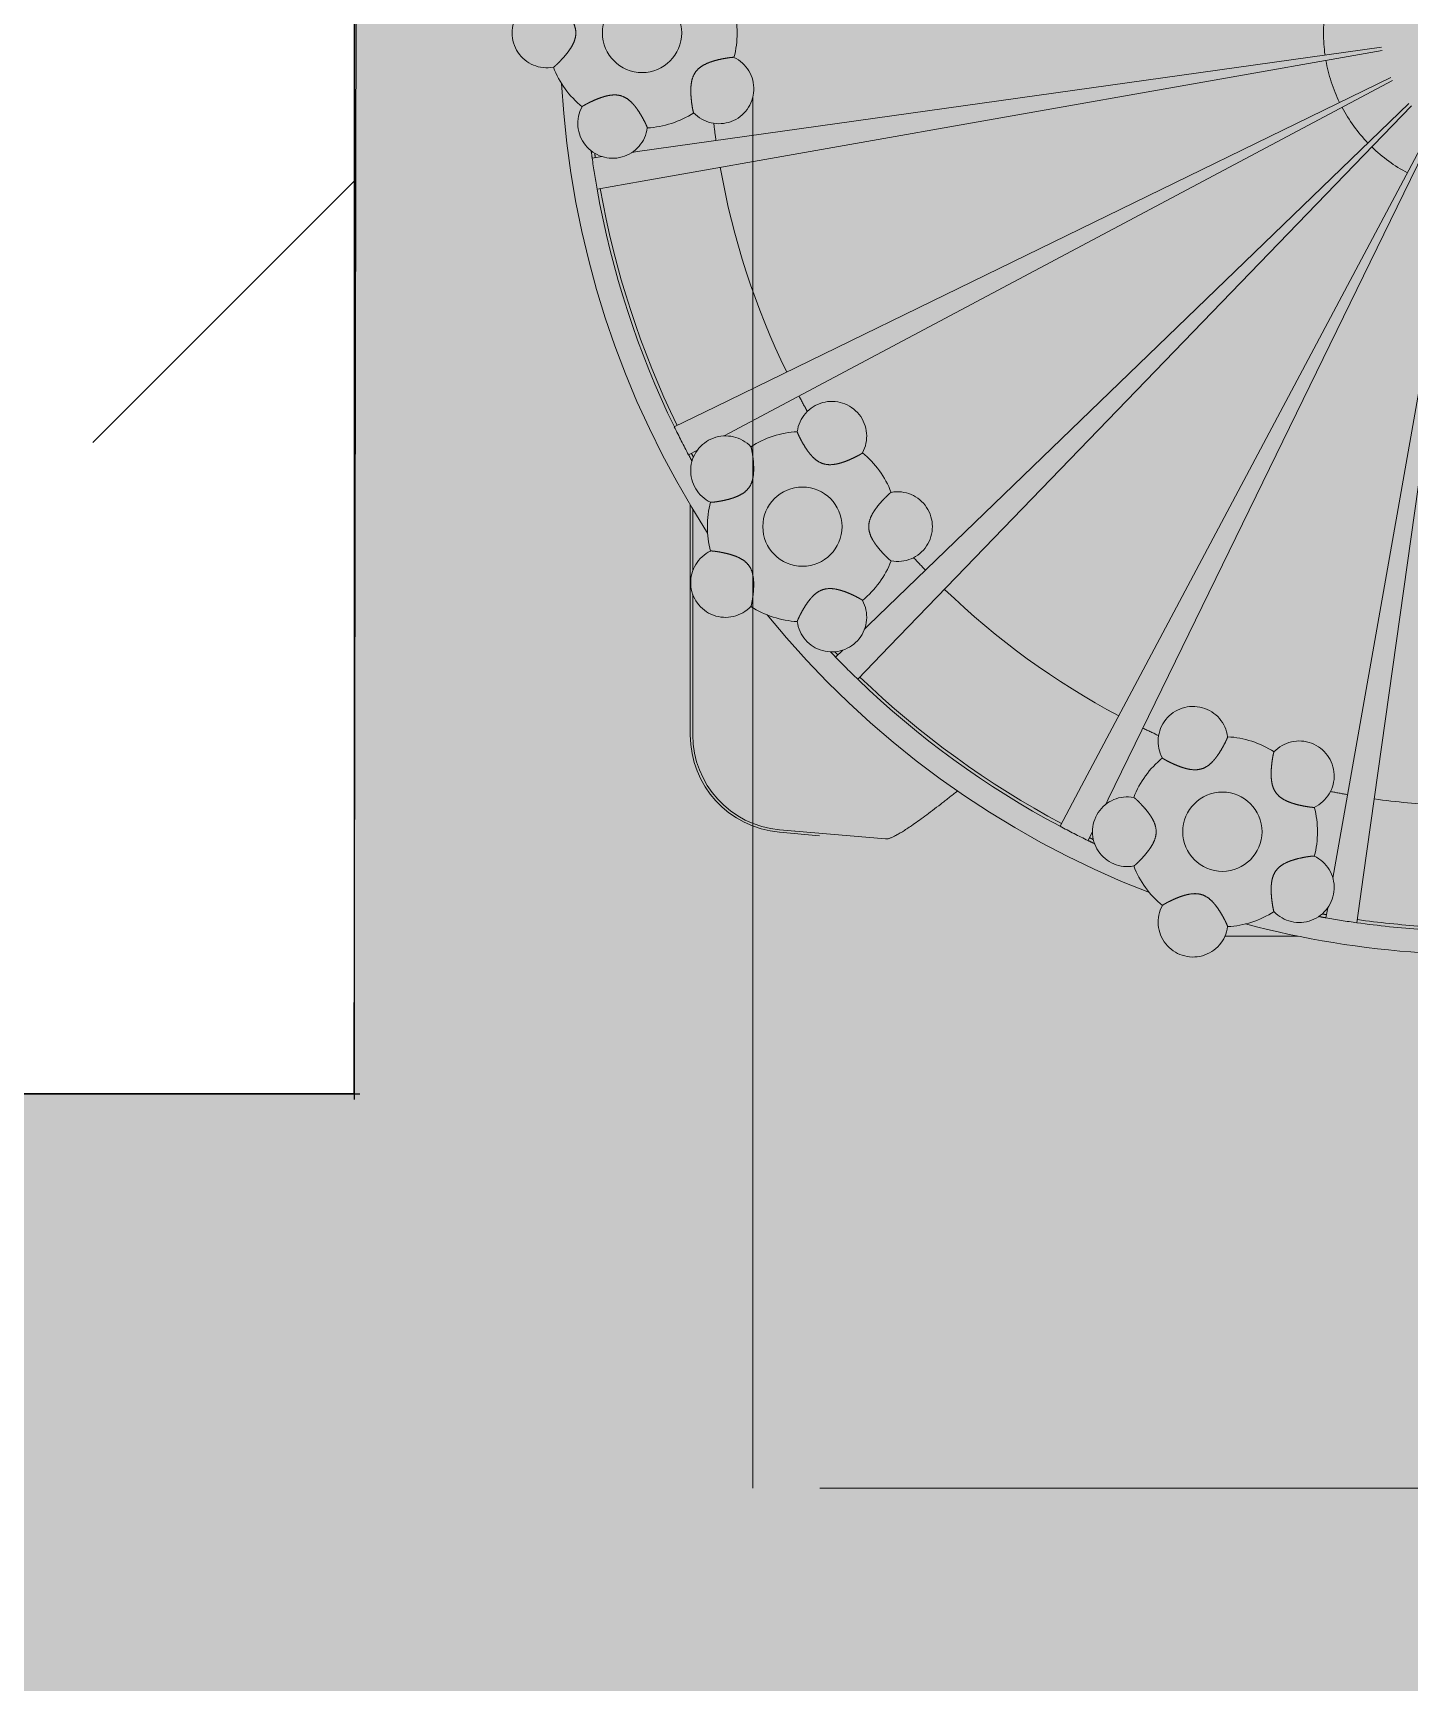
# Model space of a CAD drawing. Header units: centimetres. Extents: x 405564 to 502064, y 46284 to 60634.
# Drawn here: x 484743.97 to 484768.7, y 56721.99 to 56751.63 of the extents above; entities that cross this region are included whole.
import ezdxf

# ---------------------------------------------------------------- set-up
doc = ezdxf.new("R2010")
doc.units = ezdxf.units.CM
for name, pattern in [('( Hidden )', [0.375, 0.25, -0.125]), ('ACAD_ISO07W100', [3, 0, -3]), ('DOT', [0.25, 0, -0.25])]:
    doc.linetypes.add(name, pattern=pattern)
doc.layers.get('0').update_dxf_attribs({"color": 8, "lineweight": 9})
doc.layers.add('0-KRCN-MİMARİ-220526', color=8, linetype='Continuous', lineweight=9)
doc.layers.add('Visible (ISO)', color=8, linetype='Continuous', lineweight=18)
for name, color, linetype in [('AS_DOS_TERAS_UST', 8, 'ACAD_ISO07W100'), ('AS_NOT_MIMARI', 8, 'Continuous'), ('AS_TA_BETONARME', 5, 'Continuous'), ('AS_TA_TARAMA', 8, 'Continuous')]:
    doc.layers.add(name, color=color, linetype=linetype)

# ---------------------------------------------------------------- blocks, each defined once
blk = doc.blocks.new('A$Cdfb98813')
h = blk.add_hatch()
h.set_pattern_fill('ANGLE', color=256, scale=0.3)
h.set_pattern_definition([(0, (182.2423288424616, -979.0145099169895), (0, 2.0955), [1.524, -0.5715]), (90, (182.2423288424616, -979.0145099169895), (-2.0955, 1.28312368380664e-16), [1.524, -0.5715])])
h.paths.add_polyline_path([(1918.017789589707, 199.0009123831187), (1545.017789589707, 199.0009123831187), (1545.017789589707, 300.0000000008076), (1515.017789589707, 300.0000000008076), (1515.017789589707, 199.0009123831187), (238.9791845831787, 199.0009123831187), (238.9791845831787, -429.4996502579452), (238.9791845831787, -658.0145099169895), (1918.017789589707, -658.0145099169895)])
h.paths.add_polyline_path([(268.9791845831787, -429.4996502579452), (268.9791845831787, 169.0009123831187), (1888.017789589707, 169.0009123831187), (1888.017789589707, -628.0145099169895), (268.9791845831787, -628.0145099169895), (268.9791845831787, -453.4996502579452)], flags=16)
h.paths.add_polyline_path([(1888.017789589707, -429.4996502579452), (268.9791845831787, -429.4996502579452), (268.9791845831787, -459.4996502579452), (1888.017789589707, -459.4996502579452)], flags=0)
h = blk.add_hatch()
h.set_pattern_fill('ANGLE', color=256)
h.set_pattern_definition([(0, (-483849.7456947727, -58273.93533842931), (0, 6.985), [5.08, -1.905]), (90, (-483849.7456947727, -58273.93533842931), (-6.985, 4.277078946022131e-16), [5.08, -1.905])])
h.paths.add_polyline_path([(425.1391305222642, -15.04999999962456), (800.1391305222642, -15.04999999960273), (800.1391305222642, -99.99999999962165), (900.0000000002328, -99.99999999962165), (900.1391305222642, -15.04999999960273), (1699.999999999884, -15.04999999960273), (1699.999999999884, -99.99999999962165), (1800.00000013609, -99.999999958236), (1800.139130522264, -15.04999999960273), (2235.139130522264, -15.04999999962456), (2235.139130522264, -205.9999999996217), (425.1391305222642, -206.0499999996246)])
blk.add_lwpolyline([(425.1391305222642, -15.04999999962456), (800.1391305222642, -15.04999999960273), (800.1391305222642, -99.99999999962165), (900.0000000002328, -99.99999999962165), (900.1391305222642, -15.04999999960273), (1699.999999999884, -15.04999999960273), (1699.999999999884, -99.99999999962165), (1800.00000013609, -99.999999958236), (1800.139130522264, -15.04999999960273), (2235.139130522264, -15.04999999962456), (2235.139130522264, -205.9999999996217), (425.1391305222642, -206.0499999996246), (425.1391305222642, -15.04999999962456)])
at = {"layer": 'Visible (ISO)', "linetype": '( Hidden )', "ltscale": 100}
for p, q in [((905.0921684941277, -83.06786172696593), (918.4597569116158, -81.18916969282145)), ((905.1758301497903, -83.59608063202904), (918.4697099871119, -81.25201093842043)), ((906.4937116549117, -87.65210284428031), (918.6264959607506, -81.7345485482947)), ((906.7365072360844, -88.12861600258475), (918.6553809109027, -81.79123845491995)), ((909.2432668223628, -91.57887457614561), (918.9536055546487, -82.20170946283179)), ((909.6214298059349, -91.957037559725), (918.9985949192778, -82.24669882745366)), ((913.0716883795103, -94.46379714602517), (919.4090659272042, -82.54492347122141)), ((913.5482015378075, -94.70659272719058), (919.4657558338367, -82.57380842137354)), ((917.604223750066, -96.02447423231933), (919.948293443711, -82.73059439500503)), ((918.1324426551582, -96.10813588797464), (920.0111346892663, -82.74054747050832)), ((904.2749724969035, -83.1827111345483), (904.4544369713403, -83.15748904749489)), ((904.9912891011336, -83.08203940107342), (905.0921684941277, -83.06786172696593)), ((904.3631401527673, -83.73937980543997), (905.1758301497903, -83.59608063202904)), ((905.752002495341, -88.01385857263085), (906.4937116549117, -87.65210284428031)), ((906.6465606649872, -88.17644144278165), (906.7365072360844, -88.12861600258475)), ((906.007874998555, -88.51603663550486), (906.1678899790859, -88.43095516115136)), ((906.0379290985875, -89.41896996629657), (906.0379290985875, -93.55117506668466)), ((906.083491598547, -90.59722315712133), (906.083491598547, -89.49491644066438)), ((906.083491598547, -93.5511750871301), (906.083491598547, -91.02470825808996)), ((909.1699871068122, -91.64963997492305), (909.2432668223628, -91.57887457614561)), ((908.6496481608483, -92.15212545408576), (908.7800127998344, -92.02623378564022)), ((909.0481789280311, -92.5506562212322), (909.6214298059349, -91.957037559725)), ((912.6842677466339, -95.19242938354), (913.0716883795103, -94.46379714602517)), ((913.503544321633, -94.79815358905762), (913.5482015378075, -94.70659272719058)), ((907.6392005577218, -95.29865622255602), (908.3616165985586, -95.36185943648161)), ((909.5465070847422, -95.41978738021135), (907.6432034113677, -95.2532698855357)), ((907.9108430447523, -95.27668748866563), (907.9051102011581, -95.27618588357291)), ((913.1864458094933, -95.44830188675405), (913.2658910122118, -95.28541508239141)), ((917.5865340725868, -96.1247973786376), (917.604223750066, -96.02447423231933)), ((918.0175932475831, -96.92533188522793), (918.1324426551582, -96.10813588797464)), ((917.4609245766769, -96.83716422933503), (917.4923945189221, -96.65868931791192)), ((915.6461968671065, -97.16712528354401), (916.9621265129535, -97.16712528354401))]:
    blk.add_line(p, q, dxfattribs=at)
blk.add_lwpolyline([(933.3640384735772, -107.0860916370148), (907.1656009735889, -107.0860916370148), (907.1656009735889, -69.49702913701185), (933.3640384735772, -69.49702913701185)], close=True, dxfattribs=at)
for centre, radius in [((905.1722415985423, -80.9354846585411), 0.7119140624284502), ((908.0546675315127, -89.80667949948838), 0.7119140624284518), ((915.6009565939894, -95.28937943201163), 0.7119140624284509)]:
    blk.add_circle(centre, radius, dxfattribs=at)
for centre, radius, start, end in [((903.4636478485772, -80.9354846585411), 0.626484375, 79.34242135622443, 280.6575786437756), ((905.1722415985423, -80.9354846585411), 1.708594344790755, 345.127951461693, 14.87204853830705), ((920.264819723554, -80.9354846585411), 2.847656250000009, 171.9999999955922, 188.0000000044078), ((906.5545229787822, -81.9397708669494), 0.626484375, 223.3424213657619, 64.65757865078281), ((920.264819723554, -80.9354846585411), 2.847656250000044, 189.9999999984944, 205.9999999989214), ((905.1722415985423, -80.9354846585411), 1.708594344790756, 201.1279514663352, 230.8720485467183), ((920.264819723554, -80.9354846585411), 16.56423677151164, 183.1459791666324, 212.8540208335393), ((904.6442570933141, -82.56045387816994), 0.626484375, 151.342421373436, 352.657578633426), ((905.1722415985423, -80.9354846585411), 1.708594344790755, 273.1279514570046, 302.8720485568167), ((920.264819723554, -80.9354846585411), 2.847656249999971, 208.0000000038952, 223.9999999981841), ((920.2648197236122, -80.93548465852655), 13.8993983770733, 186.7084449228007, 188.0000000044078), ((920.2648197233211, -80.9354846585702), 16.14621093726265, 187.5388138099989, 188.0000000044078), ((920.264819723554, -80.9354846585411), 16.14698860986793, 188.0000000044078, 189.9999999984944), ((920.2648197233793, -80.93548465855565), 16.08925781233888, 187.722129741459, 188.0000000044078), ((920.264819723554, -80.9354846585411), 2.847656250000027, 226.000000009479, 242.0000000123382), ((920.264819723554, -80.9354846585411), 13.89939837702941, 189.9999999984944, 205.9999999989214), ((920.264819723554, -80.9354846585411), 16.14621093749998, 189.9999999984944, 205.9999999989214), ((920.264819723554, -80.9354846585411), 16.0892578125002, 189.9999999984944, 205.9999999989214), ((908.5826520367409, -88.18171027985227), 0.626484375, 331.342421373436, 172.657578633426), ((920.264819723554, -80.9354846585411), 13.89939837701536, 208.0000000038952, 209.2915550620697), ((920.264819723554, -80.9354846585411), 16.14698860986793, 205.9999999989214, 208.0000000038952), ((906.6723861512728, -88.8023932910728), 0.626484375, 43.34242136576186, 244.6575786507828), ((908.0546675315127, -89.80667949948838), 1.708594344790755, 93.12795145700463, 122.8720485568167), ((920.264819723554, -80.9354846585411), 16.14621093748216, 208.0000000038952, 208.4611861826304), ((920.2648197234957, -80.93548465859203), 16.08925781239951, 208.0000000038952, 208.2778702525873), ((908.0546675315127, -89.80667949948838), 1.708594344790755, 21.1279514663352, 50.87204854671835), ((909.763261281536, -89.80667949948838), 0.626484375, 259.3424213562244, 100.6575786437756), ((908.0546675315127, -89.80667949948838), 1.708594344790755, 165.127951461693, 194.872048538307), ((906.6723861512728, -90.81096570789668), 0.626484375, 115.3424213492172, 316.6575786342381), ((920.264819723554, -80.93548465852655), 13.89939837704556, 222.7084449335514, 223.9999999981841), ((908.0546675315127, -89.80667949948838), 1.708594344790755, 309.1279514532816, 338.8720485336648), ((920.264819723554, -80.9354846585411), 13.8993983770295, 226.000000009479, 242.0000000123382), ((908.0546675315127, -89.80667949948838), 1.708594344790755, 237.1279514431833, 266.8720485429954), ((908.5826520367409, -91.43164871911722), 0.626484375, 187.3424213665739, 28.65757862656402), ((920.264819723554, -80.9354846585411), 16.5642367715117, 219.1459791783733, 248.8540208273809), ((920.2648197236704, -80.93548465843924), 16.14621093765861, 223.5388138107004, 223.9999999981841), ((920.2648197236704, -80.93548465846106), 16.08925781260512, 223.7221297340909, 223.9999999981841), ((920.264819723554, -80.9354846585411), 16.14698860986793, 223.9999999981841, 226.000000009479), ((920.264819723554, -80.9354846585411), 16.14621093749992, 226.000000009479, 242.0000000123382), ((920.264819723554, -80.9354846585411), 16.08925781250004, 226.000000009479, 242.0000000123382), ((915.0729720887612, -93.66441021236824), 0.626484375, 7.342421366573973, 208.657578626564), ((907.7920853485703, -93.55117506668466), 1.754156250000003, 180, 264.9999999967682), ((907.7920853485703, -93.55117506668466), 1.708593749999998, 180, 264.9995431568218), ((920.264819723554, -80.93548465852655), 13.89939837703868, 244.0000000180488, 245.2915550573475), ((915.6009565939894, -95.28937943201163), 1.708594344790755, 57.12795144318327, 86.87204854299537), ((916.9832379742293, -94.28509322359605), 0.626484375, 295.3424213492172, 136.6575786342381), ((915.6009565939894, -95.28937943201163), 1.708594344790755, 129.1279514532816, 158.8720485336648), ((913.8923628440243, -95.28937943201163), 0.626484375, 79.34242135622443, 280.6575786437756), ((920.264819723554, -80.9354846585411), 13.89939837701892, 258.7084449410755, 259.9999999876679), ((920.264819723554, -80.9354846585411), 13.89939837702948, 261.9999999947086, 266.946533650301), ((915.6009565939894, -95.28937943201163), 1.708594344790755, 345.127951461693, 14.87204853830705), ((920.264819723554, -80.9354846585411), 16.14698860986793, 242.0000000123382, 244.0000000180488), ((920.2648197236122, -80.93548465843924), 16.08925781260573, 244.0000000180488, 244.2778702699533), ((920.264819723554, -80.93548465852655), 16.14621093750497, 244.0000000180488, 244.4611861881484), ((915.6009565939894, -95.28937943201163), 1.708594344790755, 201.1279514663352, 230.8720485467183), ((916.9832379742293, -96.29366564041266), 0.626484375, 223.3424213657619, 64.65757865078281), ((915.0729720887612, -96.91434865165502), 0.626484375, 151.342421373436, 352.657578633426), ((915.6009565939894, -95.28937943201163), 1.708594344790755, 273.1279514570046, 302.8720485568167), ((920.264819723554, -80.93548465846106), 16.1462109375668, 259.5388137930444, 259.9999999876679), ((920.2648197234957, -80.93548465884669), 16.08925781218833, 259.7221297373364, 259.9999999876679), ((920.264819723554, -80.9354846585411), 16.14698860986793, 259.9999999876679, 261.9999999947086), ((920.264819723554, -80.9354846585411), 16.08925781250129, 261.9999999947086, 266.1624298127867), ((920.264819723554, -80.9354846585411), 16.56423677151127, 255.1459791766135, 266.2726298210814), ((920.264819723554, -80.9354846585411), 16.14621093749833, 261.9999999947086, 266.1759863779983)]:
    blk.add_arc(centre, radius, start, end, dxfattribs=at)
blk.add_ellipse((907.7921238466515, -93.55110153161513), major_axis=(-0.1489340064332456, -1.702167166534032), ratio=0.999994007082439, start_param=0, end_param=7.972458299754237e-06, dxfattribs=at)
for points, knots in [([(903.5795092711924, -81.55116217357863), (903.5815075409482, -81.55078591735946), (903.5861119796755, -81.54786376793345), (903.600631370151, -81.5363594152077), (903.610544445808, -81.52777222665463), (903.633033321239, -81.50727922136139), (903.6478537313524, -81.49327157841617), (903.6811831324594, -81.4603761761391), (903.699668371235, -81.44148436711839), (903.7368470827932, -81.4020046405858), (903.7590097996872, -81.37761242284614), (903.8035289976397, -81.32547084343969), (903.825835234602, -81.29770004840248), (903.8580961358966, -81.25421467738488), (903.8716296179919, -81.23502843383903), (903.8972322362242, -81.19565271944157), (903.9092781557702, -81.17544877542969), (903.936859535519, -81.12431761880725), (903.9533163126907, -81.08768495789991), (903.9759597125812, -81.01172062486876), (903.9818924109568, -80.97226638900611), (903.9818924109568, -80.89870292806154), (903.9759597125812, -80.85924869222072), (903.9533163126907, -80.78328435917501), (903.936859535519, -80.7466516982604), (903.9092781557702, -80.69552054164524), (903.8972322362242, -80.67531659762608), (903.8716296179919, -80.63594088322861), (903.8580961358966, -80.61675463969732), (903.825835234602, -80.57326926866517), (903.8035289976397, -80.54549847363523), (903.7590097996872, -80.4933568942215), (903.7368470827932, -80.4689646764964), (903.699668371235, -80.42948494994926), (903.6811831324594, -80.41059314095037), (903.6478537313524, -80.37769773865148), (903.633033321239, -80.36369009570626), (903.610544445808, -80.34319709043484), (903.600631370151, -80.33460990186722), (903.5861119796755, -80.32310554915603), (903.5815075409482, -80.32018339973001), (903.5795092711924, -80.31980714349629)], [1.593447332336573, 1.593447332336573, 1.593447332336573, 1.593447332336573, 1.741704676210936, 1.741704676210936, 1.890087194623807, 1.890087194623807, 2.048895235185219, 2.048895235185219, 2.20770327574663, 2.20770327574663, 2.38200283300533, 2.38200283300533, 2.556302390264029, 2.556302390264029, 2.669106548785574, 2.669106548785574, 2.781910707307119, 2.781910707307119, 2.975658094159054, 2.975658094159054, 3.16940548101099, 3.16940548101099, 3.363152867862925, 3.363152867862925, 3.55690025471486, 3.55690025471486, 3.669704413236405, 3.669704413236405, 3.78250857175795, 3.78250857175795, 3.956808129016649, 3.956808129016649, 4.131107686275348, 4.131107686275348, 4.289915726836759, 4.289915726836759, 4.448723767398171, 4.448723767398171, 4.597106285811043, 4.597106285811043, 4.745363629685423, 4.745363629685423, 4.745363629685423, 4.745363629685423]), ([(906.8226752824266, -81.37357565869024), (906.820837490377, -81.37270550288667), (906.8153948248364, -81.37236315024347), (906.7968863023561, -81.37313608352997), (906.783819032833, -81.37425650531077), (906.7535796641605, -81.37761706553283), (906.7333562145941, -81.3802382682552), (906.6870567303267, -81.38726067728567), (906.6609975313186, -81.39167912109406), (906.6077137207612, -81.40176579242689), (906.5754463203484, -81.40847259299335), (906.5087814812432, -81.42448828883789), (906.474412092648, -81.43384405685356), (906.4227524154703, -81.45006197898329), (906.4005262074643, -81.45762919489061), (906.3566687900457, -81.47443597560778), (906.3350478560315, -81.48370089577656), (906.2826799112954, -81.508854942178), (906.2478339610389, -81.5288183364828), (906.1848643510602, -81.57696531635884), (906.1568740793155, -81.60539731105382), (906.1136345618288, -81.66491140112339), (906.0952435976942, -81.70031770104106), (906.0689117783331, -81.77508359394415), (906.0606934528914, -81.81439309009147), (906.0529531180509, -81.87197099299374), (906.0508228914114, -81.89539674093248), (906.0483913804055, -81.94230120445718), (906.0480628063669, -81.96577798271028), (906.048602364026, -82.01992086889368), (906.0503252250492, -82.05549919114856), (906.0556939613889, -82.12385034301406), (906.0592865900835, -82.15661097981501), (906.0661591985845, -82.21040384787193), (906.070009744144, -82.23655299314123), (906.0776383637567, -82.28275646309339), (906.0813948414288, -82.30280010277784), (906.0875432375469, -82.33259792162426), (906.0905156614608, -82.34537186280068), (906.095500006224, -82.36321336322726), (906.0975074790767, -82.36828385295667), (906.0989029554185, -82.36976280415547)], [1.593447332336532, 1.593447332336532, 1.593447332336532, 1.593447332336532, 1.741704676210885, 1.741704676210885, 1.890087194623741, 1.890087194623741, 2.048895235185146, 2.048895235185146, 2.20770327574655, 2.20770327574655, 2.382002833005249, 2.382002833005249, 2.556302390263947, 2.556302390263947, 2.669106548785488, 2.669106548785488, 2.781910707307029, 2.781910707307029, 2.97565809415897, 2.97565809415897, 3.16940548101091, 3.16940548101091, 3.363152867862848, 3.363152867862848, 3.556900254714786, 3.556900254714786, 3.669704413236327, 3.669704413236327, 3.782508571757867, 3.782508571757867, 3.956808129016565, 3.956808129016565, 4.131107686275262, 4.131107686275262, 4.289915726836668, 4.289915726836668, 4.448723767398074, 4.448723767398074, 4.597106285810931, 4.597106285810931, 4.745363629685244, 4.745363629685244, 4.745363629685244, 4.745363629685244]), ([(905.2656043545576, -82.64051793241379), (905.2658640129375, -82.63850119535346), (905.26450773346, -82.63321912006359), (905.258053182275, -82.61585531866876), (905.252949589456, -82.60377383624291), (905.2404090279597, -82.5760529578256), (905.2316667264095, -82.55762931051868), (905.2106806910597, -82.5157659280303), (905.1984257659642, -82.49234753120254), (905.172367168474, -82.4447885688569), (905.1560174470069, -82.41617296278127), (905.1201850468642, -82.35772005529725), (905.1006664576125, -82.32792391565454), (905.0692785789142, -82.28380425658543), (905.0552134528989, -82.26500427495921), (905.0256765672821, -82.2284869731593), (905.0101838685223, -82.21078726079577), (904.9700783638982, -82.16875541352783), (904.9403240568354, -82.14178397358774), (904.8750748782768, -82.09677455069323), (904.8393849747954, -82.07894018986553), (904.7694219659315, -82.05620783026097), (904.7300654532155, -82.04965813234594), (904.6508218838717, -82.04771901547792), (904.6108967291657, -82.05205022588052), (904.5537449944532, -82.06248128047446), (904.5308075079811, -82.06769426873507), (904.4854473340674, -82.07987604070513), (904.4630180561799, -82.08681827170221), (904.4116918439395, -82.1040624934758), (904.3783872420317, -82.11669533788518), (904.3150404644548, -82.14292297706561), (904.2849934306578, -82.15646336352802), (904.2359571257839, -82.17962251300924), (904.2122776947799, -82.19136512975092), (904.1706929567154, -82.21289803555555), (904.1527911380399, -82.22266448341543), (904.1263516871259, -82.23771998803568), (904.1151214766433, -82.24449429607193), (904.099693448632, -82.2547480164576), (904.0954914695467, -82.25822410408728), (904.0945161292912, -82.26000830200064)], [1.593447332336606, 1.593447332336606, 1.593447332336606, 1.593447332336606, 1.74170467621095, 1.74170467621095, 1.890087194623822, 1.890087194623822, 2.048895235185235, 2.048895235185235, 2.207703275746648, 2.207703275746648, 2.38200283300535, 2.38200283300535, 2.556302390264052, 2.556302390264052, 2.669106548785595, 2.669106548785595, 2.781910707307138, 2.781910707307138, 2.975658094159074, 2.975658094159074, 3.169405481011012, 3.169405481011012, 3.363152867862949, 3.363152867862949, 3.556900254714886, 3.556900254714886, 3.66970441323643, 3.66970441323643, 3.782508571757975, 3.782508571757975, 3.956808129016678, 3.956808129016678, 4.131107686275381, 4.131107686275381, 4.289915726836794, 4.289915726836794, 4.448723767398207, 4.448723767398207, 4.597106285811079, 4.597106285811079, 4.745363629685454, 4.745363629685454, 4.745363629685454, 4.745363629685454]), ([(907.9613047755556, -88.10164622562297), (907.9610451171757, -88.1036629626833), (907.9624013965949, -88.1089450379659), (907.9688559478382, -88.12630883935344), (907.973959540599, -88.13839032178657), (907.9865001020953, -88.16611120018933), (907.9952424036455, -88.18453484750353), (908.0162284389953, -88.2263982299919), (908.028483364149, -88.24981662681239), (908.054541961581, -88.29737558916531), (908.0708916831063, -88.3259911952482), (908.1067240831908, -88.38444410273223), (908.1262426725007, -88.41424024236039), (908.157630551199, -88.45835990143678), (908.1716956771561, -88.47715988305572), (908.2012325628311, -88.51367718487018), (908.2167252615327, -88.53137689723371), (908.2568307661568, -88.57340874449437), (908.2865850732196, -88.60038018444175), (908.3518342517782, -88.64538960732898), (908.3875241552596, -88.66322396817122), (908.4574871641817, -88.68595632776123), (908.4968436768977, -88.69250602569082), (908.5760872461833, -88.694445142537), (908.6160124008893, -88.69011393215624), (908.67316413566, -88.67968287755502), (908.6961016221321, -88.67446988929441), (908.7414617960458, -88.66228811732435), (908.7638910739333, -88.65534588630544), (908.8152172861155, -88.63810166455369), (908.8485218880232, -88.62546882015158), (908.9118686656584, -88.59924118094932), (908.9419156993972, -88.58570079450874), (908.9909520043293, -88.56254164501297), (909.0146314352751, -88.55079902827129), (909.0562161733396, -88.5292661224812), (909.0741179920733, -88.51949967461405), (909.1005574429291, -88.50444416998653), (909.1117876534117, -88.49766986196482), (909.127215681423, -88.48741614156461), (909.1314176605083, -88.48394005393493), (909.1323930007638, -88.48215585602884)], [1.593447332336575, 1.593447332336575, 1.593447332336575, 1.593447332336575, 1.741704676210951, 1.741704676210951, 1.890087194623823, 1.890087194623823, 2.048895235185237, 2.048895235185237, 2.20770327574665, 2.20770327574665, 2.382002833005349, 2.382002833005349, 2.556302390264048, 2.556302390264048, 2.669106548785599, 2.669106548785599, 2.78191070730715, 2.78191070730715, 2.975658094159084, 2.975658094159084, 3.169405481011019, 3.169405481011019, 3.363152867862953, 3.363152867862953, 3.556900254714888, 3.556900254714888, 3.669704413236436, 3.669704413236436, 3.782508571757985, 3.782508571757985, 3.956808129016685, 3.956808129016685, 4.131107686275385, 4.131107686275385, 4.289915726836799, 4.289915726836799, 4.448723767398213, 4.448723767398213, 4.597106285811084, 4.597106285811084, 4.74536362968546, 4.74536362968546, 4.74536362968546, 4.74536362968546]), ([(906.4042338476866, -89.36858849934652), (906.4060716397362, -89.36945865515008), (906.4115143052768, -89.36980100777873), (906.430022827757, -89.36902807449223), (906.443090097222, -89.36790765271144), (906.4733294658945, -89.36454709248937), (906.4935529154609, -89.36192588978156), (906.5398523997283, -89.35490348073654), (906.5659115987946, -89.35048503692815), (906.6191954092938, -89.3403983656026), (906.6514628097066, -89.33369156502158), (906.71812764887, -89.31767586918431), (906.752497037407, -89.30832010117592), (906.8041567145847, -89.29210217903892), (906.8263829225907, -89.28453496313887), (906.8702403400675, -89.26772818241443), (906.8918612740235, -89.25846326224564), (906.9442292187596, -89.2333092158442), (906.9790751690161, -89.21334582155396), (907.0420447789948, -89.16519884167064), (907.0700350507977, -89.13676684697566), (907.1132745682262, -89.07725275690609), (907.131665532419, -89.04184645698842), (907.1579973517219, -88.96708056407078), (907.1662156771636, -88.92777106793073), (907.173956012004, -88.87019316503574), (907.1760862387018, -88.84676741708972), (907.1785177497077, -88.79986295356503), (907.178846323688, -88.77638617530465), (907.178306766029, -88.72224328912125), (907.1765839050058, -88.68666496688093), (907.1712151686661, -88.61831381500087), (907.1676225399715, -88.58555317821447), (907.1607499315287, -88.53176031015755), (907.156899385911, -88.50561116488097), (907.1492707662983, -88.45940769492881), (907.1455142886261, -88.43936405524437), (907.1393658925081, -88.40956623639067), (907.1363934685942, -88.39679229522153), (907.1314091238892, -88.37895079479495), (907.1294016510365, -88.37388030506554), (907.1280061746947, -88.37240135387401)], [1.593447332336627, 1.593447332336627, 1.593447332336627, 1.593447332336627, 1.741704676210988, 1.741704676210988, 1.890087194623868, 1.890087194623868, 2.048895235185287, 2.048895235185287, 2.207703275746707, 2.207703275746707, 2.382002833005416, 2.382002833005416, 2.556302390264126, 2.556302390264126, 2.669106548785674, 2.669106548785674, 2.781910707307222, 2.781910707307222, 2.975658094159152, 2.975658094159152, 3.169405481011081, 3.169405481011081, 3.363152867863014, 3.363152867863014, 3.556900254714946, 3.556900254714946, 3.669704413236492, 3.669704413236492, 3.782508571758037, 3.782508571758037, 3.956808129016745, 3.956808129016745, 4.131107686275452, 4.131107686275452, 4.289915726836873, 4.289915726836873, 4.448723767398294, 4.448723767398294, 4.597106285811174, 4.597106285811174, 4.745363629685518, 4.745363629685518, 4.745363629685518, 4.745363629685518]), ([(909.6473998588626, -89.19100198444357), (909.6454015891068, -89.1913782406773), (909.6407971503795, -89.19430039010331), (909.6262777599622, -89.20580474281451), (909.616364684247, -89.21439193138212), (909.5938758088159, -89.23488493665354), (909.5790553987608, -89.24889257959876), (909.5457259975956, -89.28178798189765), (909.52724075882, -89.30067979089654), (909.4900620472617, -89.34015951744368), (909.467899330426, -89.36455173516879), (909.4233801324153, -89.41669331458252), (909.401073895453, -89.44446410961245), (909.3688129941584, -89.4879494806446), (909.3552795120631, -89.5071357241759), (909.329676893889, -89.54651143857336), (909.3176309742848, -89.56671538259252), (909.290049594536, -89.61784653920768), (909.2735928173643, -89.6544792001223), (909.2509494174737, -89.730443533168), (909.2450167190982, -89.76989776900882), (909.2450167190982, -89.84346122995339), (909.2509494174737, -89.88291546581604), (909.2735928173643, -89.95887979884719), (909.290049594536, -89.99551245975454), (909.3176309742848, -90.04664361637697), (909.329676893889, -90.06684756038885), (909.3552795120631, -90.10622327478632), (909.3688129941584, -90.12540951833216), (909.401073895453, -90.16889488934976), (909.4233801324153, -90.19666568438697), (909.467899330426, -90.24880726379342), (909.4900620472617, -90.27319948153308), (909.52724075882, -90.31267920806567), (909.5457259975956, -90.33157101708639), (909.5790553987608, -90.36446641936345), (909.5938758088159, -90.37847406230867), (909.616364684247, -90.39896706760192), (909.6262777599622, -90.40755425615498), (909.6407971503795, -90.41905860888073), (909.6454015891068, -90.42198075830674), (909.6473998588626, -90.42235701452591)], [1.593447332336563, 1.593447332336563, 1.593447332336563, 1.593447332336563, 1.741704676210935, 1.741704676210935, 1.890087194623807, 1.890087194623807, 2.048895235185218, 2.048895235185218, 2.207703275746629, 2.207703275746629, 2.382002833005329, 2.382002833005329, 2.556302390264029, 2.556302390264029, 2.669106548785574, 2.669106548785574, 2.781910707307118, 2.781910707307118, 2.975658094159054, 2.975658094159054, 3.16940548101099, 3.16940548101099, 3.363152867862925, 3.363152867862925, 3.55690025471486, 3.55690025471486, 3.669704413236406, 3.669704413236406, 3.782508571757952, 3.782508571757952, 3.956808129016649, 3.956808129016649, 4.131107686275346, 4.131107686275346, 4.289915726836758, 4.289915726836758, 4.448723767398171, 4.448723767398171, 4.597106285811043, 4.597106285811043, 4.745363629685399, 4.745363629685399, 4.745363629685399, 4.745363629685399]), ([(907.1280061746947, -91.24095764510275), (907.1294016510365, -91.23947869390395), (907.1314091238892, -91.23440820417454), (907.1363934685942, -91.21656670374796), (907.1393658925081, -91.20379276257154), (907.1455142886261, -91.17399494372512), (907.1492707662983, -91.15395130404067), (907.156899385911, -91.10774783408851), (907.1607499315287, -91.08159868881921), (907.1676225399715, -91.0278058207623), (907.1712151686661, -90.99504518396134), (907.1765839050058, -90.92669403209584), (907.178306766029, -90.89111570984096), (907.178846323688, -90.83697282365756), (907.1785177497077, -90.81349604540446), (907.1760862387018, -90.76659158187977), (907.173956012004, -90.74316583394102), (907.1662156771636, -90.68558793103875), (907.1579973517219, -90.64627843489143), (907.131665532419, -90.57151254198834), (907.1132745682262, -90.53610624207067), (907.0700350507977, -90.4765921520011), (907.0420447789948, -90.44816015730612), (906.9790751690161, -90.40001317743008), (906.9442292187596, -90.38004978312529), (906.8918612740235, -90.35489573672385), (906.8702403400675, -90.34563081655506), (906.8263829225907, -90.3288240358379), (906.8041567145847, -90.32125681993057), (906.752497037407, -90.30503889778629), (906.71812764887, -90.29568312978517), (906.6514628097066, -90.27966743394063), (906.6191954092938, -90.27296063337417), (906.5659115987946, -90.26287396204134), (906.5398523997283, -90.25845551823295), (906.4935529154609, -90.25143310920248), (906.4733294658945, -90.24881190648011), (906.443090097222, -90.24545134625805), (906.430022827757, -90.24433092447725), (906.4115143052768, -90.24355799119076), (906.4060716397362, -90.24390034383396), (906.4042338476866, -90.24477049963753)], [1.593447332336596, 1.593447332336596, 1.593447332336596, 1.593447332336596, 1.741704676210948, 1.741704676210948, 1.890087194623819, 1.890087194623819, 2.048895235185235, 2.048895235185235, 2.20770327574665, 2.20770327574665, 2.382002833005352, 2.382002833005352, 2.556302390264054, 2.556302390264054, 2.669106548785597, 2.669106548785597, 2.781910707307139, 2.781910707307139, 2.975658094159079, 2.975658094159079, 3.16940548101102, 3.16940548101102, 3.363152867862958, 3.363152867862958, 3.556900254714896, 3.556900254714896, 3.669704413236437, 3.669704413236437, 3.782508571757979, 3.782508571757979, 3.95680812901668, 3.95680812901668, 4.131107686275381, 4.131107686275381, 4.289915726836796, 4.289915726836796, 4.448723767398211, 4.448723767398211, 4.597106285811082, 4.597106285811082, 4.745363629685458, 4.745363629685458, 4.745363629685458, 4.745363629685458]), ([(909.1323930007638, -91.13120314294792), (909.1314176605083, -91.12941894503456), (909.127215681423, -91.12594285740488), (909.1117876534117, -91.11568913701922), (909.1005574429291, -91.10891482898296), (909.0741179920733, -91.09385932436271), (909.0562161733396, -91.08409287650284), (909.0146314352751, -91.0625599706982), (908.9909520043293, -91.05081735395652), (908.9419156993972, -91.0276582044753), (908.9118686656584, -91.01411781801289), (908.8485218880232, -90.98789017883246), (908.8152172861155, -90.97525733442308), (908.7638910739333, -90.9580131126495), (908.7414617960458, -90.95107088165241), (908.6961016221321, -90.93888910968235), (908.67316413566, -90.93367612142174), (908.6160124008893, -90.9232450668278), (908.5760872461833, -90.9189138564252), (908.4968436768977, -90.92085297329322), (908.4574871641817, -90.92740267120826), (908.3875241552596, -90.95013503081282), (908.3518342517782, -90.96796939162596), (908.2865850732196, -91.01297881453502), (908.2568307661568, -91.03995025447512), (908.2167252615327, -91.08198210174305), (908.2012325628311, -91.09968181410659), (908.1716956771561, -91.13619911590649), (908.157630551199, -91.15499909753271), (908.1262426725007, -91.19911875660182), (908.1067240831908, -91.22891489624453), (908.0708916831063, -91.28736780372856), (908.054541961581, -91.31598340980418), (908.028483364149, -91.36354237214982), (908.0162284389953, -91.38696076897759), (907.9952424036455, -91.42882415146596), (907.9865001020953, -91.44724779877288), (907.973959540599, -91.47496867719019), (907.9688559478382, -91.48705015961605), (907.9624013965949, -91.50441396101087), (907.9610451171757, -91.50969603630074), (907.9613047755556, -91.51171277336107)], [1.593447332336536, 1.593447332336536, 1.593447332336536, 1.593447332336536, 1.741704676210893, 1.741704676210893, 1.89008719462375, 1.89008719462375, 2.048895235185162, 2.048895235185162, 2.207703275746575, 2.207703275746575, 2.382002833005268, 2.382002833005268, 2.556302390263962, 2.556302390263962, 2.669106548785504, 2.669106548785504, 2.781910707307046, 2.781910707307046, 2.975658094158984, 2.975658094158984, 3.169405481010922, 3.169405481010922, 3.36315286786286, 3.36315286786286, 3.556900254714798, 3.556900254714798, 3.669704413236341, 3.669704413236341, 3.782508571757882, 3.782508571757882, 3.956808129016575, 3.956808129016575, 4.131107686275268, 4.131107686275268, 4.289915726836681, 4.289915726836681, 4.448723767398095, 4.448723767398095, 4.597106285810952, 4.597106285810952, 4.745363629685285, 4.745363629685285, 4.745363629685285, 4.745363629685285]), ([(914.5232311247382, -93.96485578855209), (914.5242064649938, -93.96663998647273), (914.5284084440791, -93.97011607409513), (914.5438364720903, -93.9803697944808), (914.5550666825729, -93.98714410251705), (914.581506133487, -94.0021996071373), (914.5994079521624, -94.01196605499717), (914.640992690227, -94.03349896080181), (914.664672121231, -94.04524157755077), (914.7137084261049, -94.06840072703199), (914.7437554599019, -94.08194111348712), (914.8071022374788, -94.10816875267483), (914.8404068393866, -94.12080159707693), (914.8917330516269, -94.13804581884324), (914.9141623295145, -94.1449880498476), (914.9595225034282, -94.15716982181766), (914.9824599899002, -94.16238281007827), (915.0396117246128, -94.17281386467221), (915.0795368793188, -94.17714507506025), (915.1587804486626, -94.17520595820679), (915.1981369613786, -94.16865626028448), (915.2680999702425, -94.1459239006872), (915.3037898737239, -94.1280895398595), (915.3690390522825, -94.08308011695044), (915.3987933593453, -94.05610867703217), (915.4388988639694, -94.01407682975696), (915.4543915627291, -93.99637711739342), (915.483928448346, -93.95985981559352), (915.4979935743031, -93.9410598339673), (915.5293814530596, -93.89694017489819), (915.5489000423113, -93.86714403525548), (915.584732442454, -93.8086911277569), (915.6010821639211, -93.78007552170311), (915.6271407614113, -93.73251655933564), (915.6393956865068, -93.7090981625297), (915.6603817218565, -93.66723478003405), (915.6691240234068, -93.64881113272713), (915.681664584903, -93.62109025430982), (915.6867681777221, -93.60900877189124), (915.6932227289071, -93.59164497048914), (915.6945790083264, -93.58636289519927), (915.6943193500047, -93.58434615814622)], [1.593447332336566, 1.593447332336566, 1.593447332336566, 1.593447332336566, 1.741704676210903, 1.741704676210903, 1.890087194623766, 1.890087194623766, 2.048895235185176, 2.048895235185176, 2.207703275746586, 2.207703275746586, 2.382002833005281, 2.382002833005281, 2.556302390263975, 2.556302390263975, 2.669106548785518, 2.669106548785518, 2.78191070730706, 2.78191070730706, 2.975658094158998, 2.975658094158998, 3.169405481010935, 3.169405481010935, 3.363152867862874, 3.363152867862874, 3.556900254714813, 3.556900254714813, 3.669704413236357, 3.669704413236357, 3.782508571757901, 3.782508571757901, 3.956808129016595, 3.956808129016595, 4.131107686275289, 4.131107686275289, 4.289915726836698, 4.289915726836698, 4.448723767398106, 4.448723767398106, 4.59710628581097, 4.59710628581097, 4.745363629685309, 4.745363629685309, 4.745363629685309, 4.745363629685309]), ([(916.5276179508073, -93.85510128639726), (916.5262224745238, -93.85658023758879), (916.5242150016711, -93.86165072732547), (916.5192306569079, -93.87949222775205), (916.516258232994, -93.89226616892847), (916.5101098368759, -93.92206398777489), (916.5063533592038, -93.94210762745934), (916.4987247395911, -93.9883110974115), (916.4948741940316, -94.0144602426808), (916.4880015855306, -94.06825311073771), (916.484408956836, -94.10101374753867), (916.4790402204962, -94.16936489940417), (916.4773173594731, -94.20494322165905), (916.476777801814, -94.25908610784245), (916.4771063758526, -94.28256288610282), (916.4795378868002, -94.32946734962752), (916.481668113498, -94.35289309755899), (916.4894084483385, -94.41047100046126), (916.4976267737802, -94.44978049660858), (916.5239585931413, -94.52454638951167), (916.5423495572759, -94.55995268942934), (916.5855890747625, -94.61946677949891), (916.6135793465073, -94.64789877419389), (916.6765489564859, -94.69604575406993), (916.7113949067425, -94.71600914837472), (916.7637628514785, -94.74116319476889), (916.7853837854345, -94.75042811495223), (916.8292412029114, -94.76723489566211), (916.8514674109174, -94.77480211156944), (916.9031270880951, -94.79102003369917), (916.9374964766321, -94.80037580171484), (917.0041613157955, -94.81639149755938), (917.0364287162083, -94.82309829812584), (917.0897125267657, -94.83318496945867), (917.1157717257738, -94.83760341327434), (917.1620712100412, -94.84462582229025), (917.1822946596076, -94.8472470250199), (917.2125340282801, -94.85060758524924), (917.2256012978032, -94.85172800702276), (917.2441098202835, -94.85250094030926), (917.2495524857659, -94.85215858767333), (917.2513902778737, -94.85128843186249)], [1.593447332336565, 1.593447332336565, 1.593447332336565, 1.593447332336565, 1.741704676210919, 1.741704676210919, 1.890087194623789, 1.890087194623789, 2.048895235185194, 2.048895235185194, 2.207703275746599, 2.207703275746599, 2.382002833005299, 2.382002833005299, 2.556302390264, 2.556302390264, 2.669106548785543, 2.669106548785543, 2.781910707307086, 2.781910707307086, 2.975658094159024, 2.975658094159024, 3.169405481010963, 3.169405481010963, 3.363152867862899, 3.363152867862899, 3.556900254714835, 3.556900254714835, 3.669704413236378, 3.669704413236378, 3.782508571757921, 3.782508571757921, 3.956808129016621, 3.956808129016621, 4.13110768627532, 4.13110768627532, 4.289915726836725, 4.289915726836725, 4.448723767398129, 4.448723767398129, 4.597106285811, 4.597106285811, 4.745363629685346, 4.745363629685346, 4.745363629685346, 4.745363629685346]), ([(909.5465070847422, -95.41978738027683), (909.5817293285509, -95.42279844950826), (909.6372728120186, -95.40474943732988), (909.792628327501, -95.32641365527525), (909.8967363957781, -95.26158646085969), (910.1585515670013, -95.08227169903694), (910.3349994822056, -94.95187771246128), (910.6343793669366, -94.71945763671829), (910.7341655776836, -94.64062677901529), (910.8392194943153, -94.55642129567423)], [-13.75561574814852, -13.75561574814852, -13.75561574814852, -13.75561574814852, -11.92748322746131, -11.92748322746131, -9.890702389190428, -9.890702389190428, -7.418026791892821, -7.418026791892821, -6.291033541953622, -6.291033541953622, -6.291033541953622, -6.291033541953622]), ([(914.0082242666394, -95.90505694706371), (914.0102225363953, -95.90468069081544), (914.0148269751226, -95.9017585413967), (914.029346365598, -95.8902541886855), (914.0392594412551, -95.88166700011789), (914.0617483166861, -95.86117399484647), (914.0765687267995, -95.84716635190125), (914.1098981279065, -95.81427094960236), (914.1283833666821, -95.79537914058892), (914.1655620782403, -95.75589941405633), (914.1877247950761, -95.73150719633122), (914.2322439930867, -95.6793656169175), (914.2545502300491, -95.65159482188756), (914.2868111313437, -95.60810945085541), (914.3003446134389, -95.58892320732411), (914.3259472316713, -95.54954749292665), (914.3379931512172, -95.52934354890749), (914.3655745309661, -95.47821239229233), (914.3820313081378, -95.44157973137771), (914.4046747080283, -95.36561539833201), (914.4106074064039, -95.32616116249119), (914.4106074064039, -95.25259770154662), (914.4046747080283, -95.21314346569125), (914.3820313081378, -95.1371791326601), (914.3655745309661, -95.10054647174547), (914.3379931512172, -95.04941531512304), (914.3259472316713, -95.02921137111116), (914.3003446134389, -94.9898356567137), (914.2868111313437, -94.97064941316785), (914.2545502300491, -94.92716404215025), (914.2322439930867, -94.89939324711304), (914.1877247950761, -94.84725166770659), (914.1655620782403, -94.82285944996693), (914.1283833666821, -94.78337972343434), (914.1098981279065, -94.7644879144209), (914.0765687267995, -94.73159251213656), (914.0617483166861, -94.71758486919134), (914.0392594412551, -94.69709186390537), (914.029346365598, -94.6885046753523), (914.0148269751226, -94.67700032262655), (914.0102225363953, -94.67407817319327), (914.0082242666394, -94.6737019169741)], [1.593447332336567, 1.593447332336567, 1.593447332336567, 1.593447332336567, 1.741704676210923, 1.741704676210923, 1.890087194623787, 1.890087194623787, 2.048895235185197, 2.048895235185197, 2.207703275746608, 2.207703275746608, 2.382002833005308, 2.382002833005308, 2.556302390264008, 2.556302390264008, 2.669106548785552, 2.669106548785552, 2.781910707307097, 2.781910707307097, 2.975658094159033, 2.975658094159033, 3.169405481010968, 3.169405481010968, 3.363152867862907, 3.363152867862907, 3.556900254714846, 3.556900254714846, 3.669704413236391, 3.669704413236391, 3.782508571757935, 3.782508571757935, 3.956808129016635, 3.956808129016635, 4.131107686275335, 4.131107686275335, 4.289915726836746, 4.289915726836746, 4.448723767398156, 4.448723767398156, 4.597106285811019, 4.597106285811019, 4.74536362968537, 4.74536362968537, 4.74536362968537, 4.74536362968537]), ([(917.2513902778737, -95.72747043216077), (917.2495524857659, -95.72660027634993), (917.2441098202835, -95.72625792372855), (917.2256012978032, -95.7270308570005), (917.2125340282801, -95.72815127878857), (917.1822946596076, -95.73151183901064), (917.1620712100412, -95.73413304171845), (917.1157717257738, -95.74115545076347), (917.0897125267657, -95.74557389457914), (917.0364287162083, -95.75566056589741), (917.0041613157955, -95.76236736647843), (916.9374964766321, -95.77838306232297), (916.9031270880951, -95.78773883032409), (916.8514674109174, -95.80395675246837), (916.8292412029114, -95.81152396836114), (916.7853837854345, -95.82833074908558), (916.7637628514785, -95.83759566925437), (916.7113949067425, -95.86274971566309), (916.6765489564859, -95.88271310995333), (916.6135793465073, -95.93086008982937), (916.5855890747625, -95.95929208452435), (916.5423495572759, -96.01880617457937), (916.5239585931413, -96.05421247451159), (916.4976267737802, -96.12897836742923), (916.4894084483385, -96.16828786356928), (916.481668113498, -96.22586576646427), (916.4795378868002, -96.24929151441029), (916.4771063758526, -96.29619597793499), (916.476777801814, -96.31967275619536), (916.4773173594731, -96.37381564237876), (916.4790402204962, -96.40939396461908), (916.484408956836, -96.47774511649914), (916.4880015855306, -96.51050575328554), (916.4948741940316, -96.56429862134246), (916.4987247395911, -96.59044776661904), (916.5063533592038, -96.63665123657847), (916.5101098368759, -96.65669487626292), (916.516258232994, -96.68649269510934), (916.5192306569079, -96.69926663627848), (916.5242150016711, -96.71710813671234), (916.5262224745238, -96.72217862641992), (916.5276179508073, -96.723657577626)], [1.5934473323366, 1.5934473323366, 1.5934473323366, 1.5934473323366, 1.741704676210952, 1.741704676210952, 1.890087194623824, 1.890087194623824, 2.048895235185237, 2.048895235185237, 2.20770327574665, 2.20770327574665, 2.382002833005352, 2.382002833005352, 2.556302390264054, 2.556302390264054, 2.669106548785597, 2.669106548785597, 2.781910707307139, 2.781910707307139, 2.975658094159078, 2.975658094159078, 3.169405481011016, 3.169405481011016, 3.363152867862956, 3.363152867862956, 3.556900254714896, 3.556900254714896, 3.669704413236438, 3.669704413236438, 3.78250857175798, 3.78250857175798, 3.956808129016681, 3.956808129016681, 4.131107686275381, 4.131107686275381, 4.289915726836796, 4.289915726836796, 4.44872376739821, 4.44872376739821, 4.597106285811082, 4.597106285811082, 4.745363629685449, 4.745363629685449, 4.745363629685449, 4.745363629685449]), ([(915.6943193500047, -96.99441270587704), (915.6945790083264, -96.99239596882398), (915.6932227289071, -96.98711389353412), (915.6867681777221, -96.96975009214657), (915.681664584903, -96.95766860971344), (915.6691240234068, -96.92994773131068), (915.6603817218565, -96.91152408400376), (915.6393956865068, -96.86966070150811), (915.6271407614113, -96.84624230468762), (915.6010821639211, -96.7986833423347), (915.584732442454, -96.7700677362518), (915.5489000423113, -96.71161482876778), (915.5293814530596, -96.68181868913962), (915.4979935743031, -96.63769903007051), (915.483928448346, -96.61889904844429), (915.4543915627291, -96.58238174662984), (915.4388988639694, -96.56468203425175), (915.3987933593453, -96.52265018699109), (915.3690390522825, -96.49567874705826), (915.3037898737239, -96.45066932416375), (915.2680999702425, -96.43283496333606), (915.1981369613786, -96.41010260373878), (915.1587804486626, -96.40355290581647), (915.0795368793188, -96.40161378894845), (915.0396117246128, -96.40594499935105), (914.9824599899002, -96.41637605394499), (914.9595225034282, -96.4215890422056), (914.9141623295145, -96.43377081417566), (914.8917330516269, -96.44071304518002), (914.8404068393866, -96.45795726694632), (914.8071022374788, -96.47059011134843), (914.7437554599019, -96.49681775055069), (914.7137084261049, -96.51035813699127), (914.664672121231, -96.53351728648704), (914.640992690227, -96.545259903236), (914.5994079521624, -96.56679280902608), (914.581506133487, -96.57655925688596), (914.5550666825729, -96.59161476151348), (914.5438364720903, -96.59838906954246), (914.5284084440791, -96.6086427899354), (914.5242064649938, -96.61211887756508), (914.5232311247382, -96.61390307547117)], [1.593447332336591, 1.593447332336591, 1.593447332336591, 1.593447332336591, 1.741704676210946, 1.741704676210946, 1.890087194623817, 1.890087194623817, 2.048895235185229, 2.048895235185229, 2.207703275746642, 2.207703275746642, 2.382002833005341, 2.382002833005341, 2.556302390264041, 2.556302390264041, 2.66910654878559, 2.66910654878559, 2.781910707307139, 2.781910707307139, 2.975658094159073, 2.975658094159073, 3.169405481011006, 3.169405481011006, 3.36315286786294, 3.36315286786294, 3.556900254714873, 3.556900254714873, 3.669704413236421, 3.669704413236421, 3.782508571757969, 3.782508571757969, 3.956808129016669, 3.956808129016669, 4.131107686275369, 4.131107686275369, 4.289915726836782, 4.289915726836782, 4.448723767398194, 4.448723767398194, 4.597106285811066, 4.597106285811066, 4.745363629685445, 4.745363629685445, 4.745363629685445, 4.745363629685445])]:
    blk.add_open_spline(points, degree=3, knots=knots, dxfattribs=at)
blk = doc.blocks.new('A$C6A10306C')
at = {"layer": 'AS_TA_TARAMA'}
h = blk.add_hatch(dxfattribs=at)
h.set_pattern_fill('ANSI33', color=256, scale=4, angle=180)
h.set_pattern_definition([(225, (17560.67968432186, -7819.29870410201), (17.9605122421383, -17.96051224213831), []), (225, (17542.7191643219, -7819.29870410201), (17.9605122421383, -17.96051224213831), [12.7, -6.35])])
h.paths.add_polyline_path([(14085.67968432221, -3801.453646793379), (14185.67968432221, -3801.453646793379), (14185.67968432221, -3901.453646793379), (14085.67968432221, -3901.453646793379)])
at = {"layer": 'AS_DOS_TERAS_UST', "linetype": 'DOT', "ltscale": 80}
for p, q in [((14185.67968432175, -3901.453646792361), (14560.67968432175, -3901.453646792361)), ((14185.67968432128, -3901.453646793379), (14185.67968432134, -4501.45364679335))]:
    blk.add_line(p, q, dxfattribs=at)
at = {"layer": 'AS_TA_BETONARME'}
blk.add_lwpolyline([(14085.67968432221, -3801.453646793379), (14185.67968432221, -3801.453646793379), (14185.67968432221, -3901.453646793379), (14085.67968432221, -3901.453646793379)], close=True, dxfattribs=at)
at = {"layer": 'AS_NOT_MIMARI'}
blk.add_blockref('A$Cdfb98813', (13285.67968432198, -3801.453646793758), dxfattribs=at)

msp = doc.modelspace()

# ---------------------------------------------------------------- block references
at = {"layer": '0-KRCN-MİMARİ-220526'}
msp.add_blockref('A$C6A10306C', (470564.0660104521, 60634.01622488972), dxfattribs=at)

doc.saveas('drawing.dxf')
